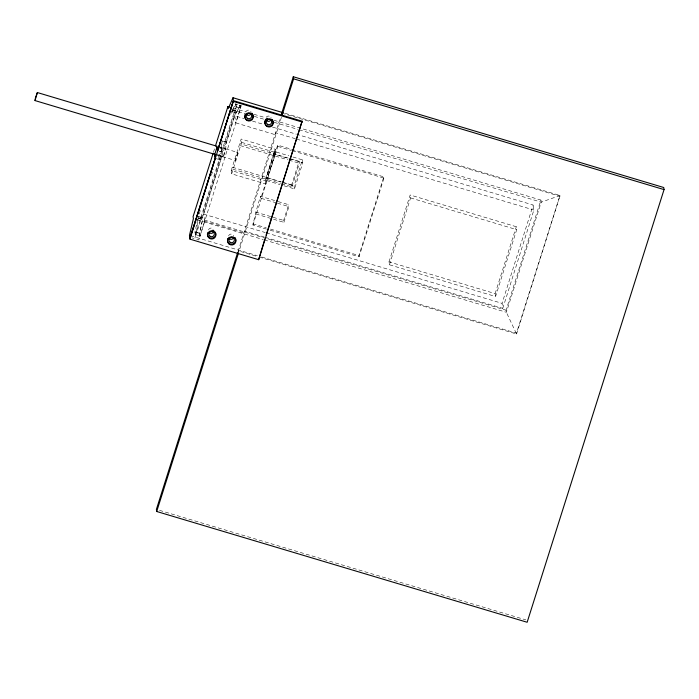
<?xml version="1.0" encoding="UTF-8"?>
<svg xmlns="http://www.w3.org/2000/svg" width="699" height="699" viewBox="0 0 699 699"><rect width="100%" height="100%" fill="white"/><g stroke="black" fill="none" stroke-linecap="round" stroke-linejoin="round"><path stroke-width="0.52" stroke-dasharray="3.5 2.62" d="M219.879 147.122L237.608 152.426L236.874 156.227L235.266 160.455L217.538 155.152M221.295 144.579L221.635 151.762L219.635 151.15M197.738 219.119L194.977 232.068L195.37 234.803L199.975 236.183L204.702 221.233L203.689 214.139L236.061 111.22L231.448 109.839M217.642 155.545L223.164 156.585L225.628 148.782L218.027 146.502M223.182 156.777L221.609 156.934L217.616 155.746C223.06 154.61 220.823 144.623 222.317 140.883L226.31 142.089L225.55 149.857L224.213 154.671L223.252 156.864L217.538 155.117M240.098 105.435L236.227 113.124L232.225 111.927L236.087 104.238L240.098 105.435L240.482 108.153L198.787 239.94L194.794 238.726C197.066 229.447 197.24 219.469 200.36 210.285M236.087 104.238L236.48 106.956L196.052 234.794L200.045 236.017L199.661 233.274L202.623 219.32L202.387 217.651L198.402 216.463M199.975 236.183L199.582 233.449L202.561 219.503L202.326 217.808L221.653 156.742M221.469 149.062L219.757 148.101M230.696 114.339L231.657 111.272M226.17 143.138L234.803 115.807L244.196 118.612M213.475 152.207L214.785 148.057M211.43 175.3L213.378 169.123M195.37 234.803L219.18 159.555L218.569 155.213L215.563 154.313M221.635 151.762L235.93 106.58L235.546 103.845L240.159 105.226L240.543 107.961L235.93 106.58M295.441 138.734L275.563 132.793L275.86 134.881L235.816 122.902L241.723 104.221M231.22 170.504L241.181 139.04L275.223 149.219L275.694 152.557L265.742 184.02L231.701 173.841L231.22 170.504L265.262 180.683L265.742 184.02M231.701 173.841L241.653 142.378L241.181 139.04M238.018 251.465L280.482 117.266M281.435 117.283L238.525 252.872L238.228 250.792L258.114 256.734M276.437 202.893L260.858 198.236L266.459 180.534L266.048 177.607L274.323 151.456L288.853 155.798M265.262 180.683L275.223 149.219M266.476 229.097L252.951 225.052C254.934 215.423 257.407 205.838 260.587 196.314L277.197 201.277M284.109 185.812L294.497 188.913L302.772 162.762L274.733 154.374L277.66 145.13L383.795 176.864L383.969 178.123L359.076 256.786L267.516 229.403M252.951 225.052L277.844 146.388L277.66 145.13M281.487 183.75L291.911 186.86L291.64 184.947L299.111 161.347L240.037 143.679M291.911 186.86L299.382 163.269L299.111 161.347M294.497 188.913L294.078 185.995L302.352 159.835L293.012 157.039M273.536 219.241L283.916 222.352L283.645 220.43L288.617 204.693L278.237 201.592M283.916 222.352L288.897 206.616L288.617 204.693M359.076 256.786L358.902 255.537L383.795 176.864M389.011 261.863L410.164 194.995L516.299 226.729L516.71 229.656L495.556 296.516L389.422 264.781L389.011 261.863L495.137 293.597L495.556 296.516M389.422 264.781L410.584 197.922L410.164 194.995M495.137 293.597L516.299 226.729M265.367 237.38L502.764 308.364L502.057 303.349L533.171 205.017L297.398 134.523M502.764 308.364L533.879 210.032L533.171 205.017M259.154 257.049L516.57 334.017L506.373 312.296L506.076 310.207L540.921 200.08L273.842 120.219M516.57 334.017L560.013 195.519L284.196 113.046M232.645 109.612L235.546 103.845M231.675 111.534L236.288 112.906L240.159 105.226M237.686 152.504L235.266 160.455M281.793 113.124L560.126 196.349M236.48 106.956L240.482 108.153M233.151 108.057L245.672 111.796M254.017 114.295L265.498 117.72M232.409 109.83L244.93 113.57M254.314 116.383L263.706 119.188M274.139 122.308L298.132 129.481M299.181 129.796L541.218 202.168L560.013 195.519L516.447 333.178L261.54 256.961M231.981 110.259L235.991 111.456L236.227 113.124M252.54 121.11L264.012 124.536M272.357 127.035L296.359 134.208M296.481 139.049L533.879 210.032M277.844 146.388L291.369 150.434M292.409 150.739L383.969 178.123M241.653 142.378L275.694 152.557M240.307 145.602L287.909 159.835M288.949 160.15L299.382 163.269M221.644 140.822L226.258 142.194M410.584 197.922L516.71 229.656M219.364 151.5L222.125 152.321L221.592 148.642M215.834 154.147L219.512 155.248L219.897 159.337L217.136 158.507M218.569 155.213L223.164 156.585M215.178 158.358L219.18 159.555M232.566 167.279L281.208 181.827M282.256 182.133L291.64 184.947M266.048 177.607L294.078 185.995M232.846 169.202L280.439 183.435M266.459 180.534L279.958 184.571M277.477 203.199L288.897 206.616M255.607 212.042L283.645 220.43M255.878 213.964L272.496 218.936M252.767 223.802L266.293 227.839M270.461 229.089L358.902 255.537M203.689 214.139L265.244 232.54M266.284 232.854L502.057 303.349M264.327 237.066L244.449 231.124L244.746 233.213L204.702 221.233M198.638 218.132L202.623 219.32M198.306 218.184L506.076 310.207M197.564 219.958L263.287 239.617M264.336 239.923L506.373 312.296L541.218 202.168L540.921 200.08M195.676 232.085L199.661 233.274M190.495 235.712L257.354 255.712M192.033 237.896L193.876 238.446M159.529 510.34L525.805 619.856M197.721 216.428L202.326 217.808M197.957 218.123L202.561 219.503M194.977 232.068L199.582 233.449M302.352 159.835L302.772 162.762M274.323 151.456L274.733 154.374M260.587 196.314L260.858 198.236M234.803 115.807L235.816 122.902M236.061 111.22L236.288 112.906M266.179 117.301A2.726 2.674 -8.1 0 1 270.487 116.89M270.897 117.449A2.726 2.674 -8.1 0 1 271.142 118.105M245.865 111.945A2.726 2.674 -8.1 0 1 251.124 112.12M228.547 235.93A2.726 2.674 -8.1 0 1 233.807 236.105M208.512 229.936A2.726 2.674 -8.1 0 1 213.125 228.896M274.078 153.859L266.607 177.459L266.887 179.381L274.349 155.781L274.078 153.859"/><path stroke-width="1.05" d="M217.415 151.29L233.117 101.643M213.143 153.247L193.09 216.629L193.387 218.717L189.455 235.406L189.988 239.163L258.674 259.696L302.108 121.198L233.422 100.665L233.003 97.738L283.156 112.731M215.449 145.977L227.935 106.493L230.023 107.122M189.988 239.163L233.431 100.665L217.642 150.547L216.908 146.309M237.686 252.505L156.401 509.396L156.698 511.485L527.151 622.259L664.05 189.604L663.753 187.515L293.3 76.741L281.452 114.182M156.698 511.485L238.315 253.554M293.3 76.741L293.597 78.83L282.081 115.23L281.793 113.124M264.772 239.198L258.674 259.696M266.083 235.056L302.108 121.198M233.003 97.738L228.232 108.581L227.935 106.493M216.751 146.187L37.37 92.548L35.466 97.808L35.02 100.577L215.449 154.531M35.02 100.577L37.37 92.548M293.597 78.83L664.05 189.604M233.545 101.495L302.23 122.037M217.52 150.949L216.996 147.271L214.776 154.287L215.301 157.965L189.866 238.324L215.178 158.358L214.558 154.016M273.117 121.443A4.194 4.107 -8.1 0 1 269.919 126.047A4.194 4.107 -8.1 0 1 264.973 123.356A4.194 4.107 -8.1 0 1 267.315 118.28M272.261 119.494A4.194 4.107 -8.1 0 1 272.82 120.411M251.937 113.168A4.194 4.107 -8.1 0 1 250.504 119.87A4.194 4.107 -8.1 0 1 244.746 116.043M244.903 114.986A4.194 4.107 -8.1 0 1 245.332 113.989M234.916 237.485A4.194 4.107 -8.1 0 1 233.283 243.82A4.194 4.107 -8.1 0 1 227.472 240.666M227.463 239.591A4.194 4.107 -8.1 0 1 227.725 238.551M215.318 232.147A4.194 4.107 -8.1 0 1 211.963 238.158A4.194 4.107 -8.1 0 1 207.603 232.846M212.863 230.137A4.194 4.107 -8.1 0 1 213.859 230.583M270.793 120.123A2.726 2.674 -8.1 0 1 266.485 120.534M251.063 113.5A2.726 2.674 -8.1 0 1 246.459 114.549M233.754 237.485A2.726 2.674 -8.1 0 1 228.739 237.966M213.719 231.5A2.726 2.674 -8.1 0 1 209.115 232.54M266.564 126.187A4.194 4.107 -8.1 0 0 273.248 123.356A4.194 4.107 -8.1 0 0 267.437 119.118A4.194 4.107 -8.1 0 0 266.564 126.187M246.922 120.446A4.194 4.107 -8.1 0 0 253.248 116.916A4.194 4.107 -8.1 0 0 247 113.325A4.194 4.107 -8.1 0 0 246.922 120.446M229.237 244.196A4.194 4.107 -8.1 0 0 235.912 241.338A4.194 4.107 -8.1 0 0 230.085 237.118A4.194 4.107 -8.1 0 0 229.237 244.196M209.464 238.376A4.194 4.107 -8.1 0 0 215.912 235.056A4.194 4.107 -8.1 0 0 209.787 231.264A4.194 4.107 -8.1 0 0 209.464 238.376M230.172 242.317A2.726 2.674 -8.1 0 0 234.348 240.141A2.726 2.674 -8.1 0 0 230.355 237.695A2.726 2.674 -8.1 0 0 230.172 242.317M210.137 236.323A2.726 2.674 -8.1 0 0 214.322 234.148A2.726 2.674 -8.1 0 0 210.329 231.701A2.726 2.674 -8.1 0 0 210.137 236.323M267.507 124.317A2.726 2.674 -8.1 0 0 271.684 122.142A2.726 2.674 -8.1 0 0 267.691 119.695A2.726 2.674 -8.1 0 0 267.507 124.317M247.481 118.332A2.726 2.674 -8.1 0 0 251.666 116.156A2.726 2.674 -8.1 0 0 247.673 113.71A2.726 2.674 -8.1 0 0 247.481 118.332"/></g></svg>
